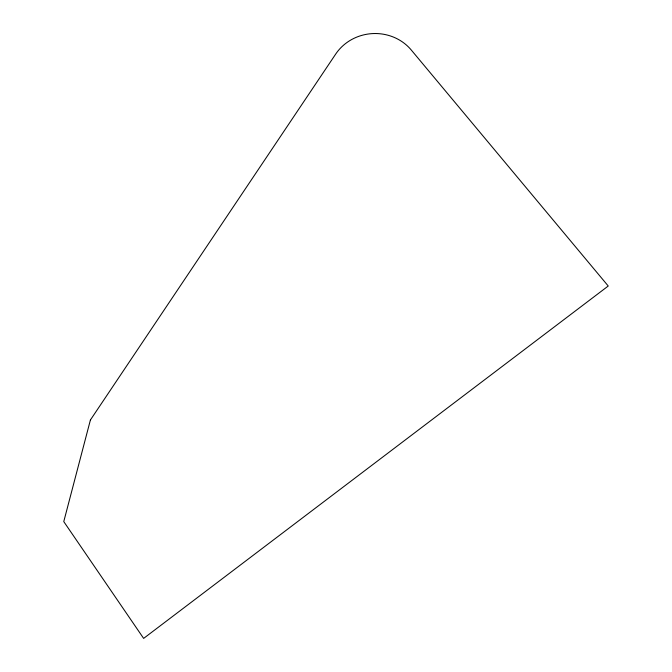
<?xml version="1.0" encoding="UTF-8"?>
<svg xmlns="http://www.w3.org/2000/svg" width="672" height="672" viewBox="0 0 672 672"><rect width="100%" height="100%" fill="white"/><g stroke="black" fill="none" stroke-linecap="round" stroke-linejoin="round"><path stroke-width="1.01" d="M90.409 419.983L63.764 521.598L143.632 638.4L608.236 286.02L411.272 50.022A46.343 43.705 -4.1 0 0 335.681 54.096L90.409 419.983"/></g></svg>
